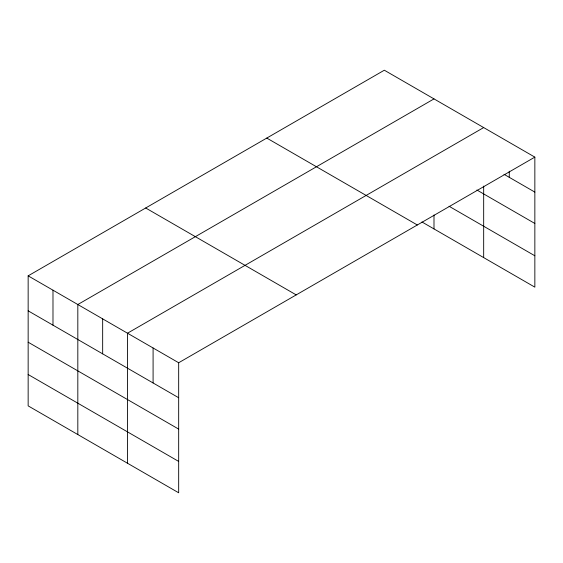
<?xml version="1.0" encoding="UTF-8"?>
<svg xmlns="http://www.w3.org/2000/svg" width="563" height="563" viewBox="0 0 563 563"><rect width="100%" height="100%" fill="white"/><g stroke="black" fill="none" stroke-linecap="round" stroke-linejoin="round"><path stroke-width="0.84" d="M534.85 157.126L384.325 70.213L28.15 275.849L28.15 405.874L178.675 492.787L178.675 362.755L534.85 157.126L534.85 287.151L421.954 221.97M433.996 98.898L77.821 304.527L77.821 434.559M483.673 127.576L127.498 333.212L127.498 463.236M503.991 174.284L534.85 192.103M476.896 190.012L534.85 223.469M449.049 206.248L534.85 255.785M266.785 138.076L417.31 224.982M145.69 207.993L296.215 294.899M28.15 275.849L178.675 362.755M28.15 310.832L178.675 397.738M28.15 342.198L178.675 429.105M28.15 374.515L178.675 461.421M509.262 171.208L509.262 177.331M483.673 186.079L483.673 257.601M433.996 214.982L433.996 228.923M153.087 347.983L153.087 382.96M102.663 318.869L102.663 353.853M52.985 290.191L52.985 325.168"/></g></svg>
